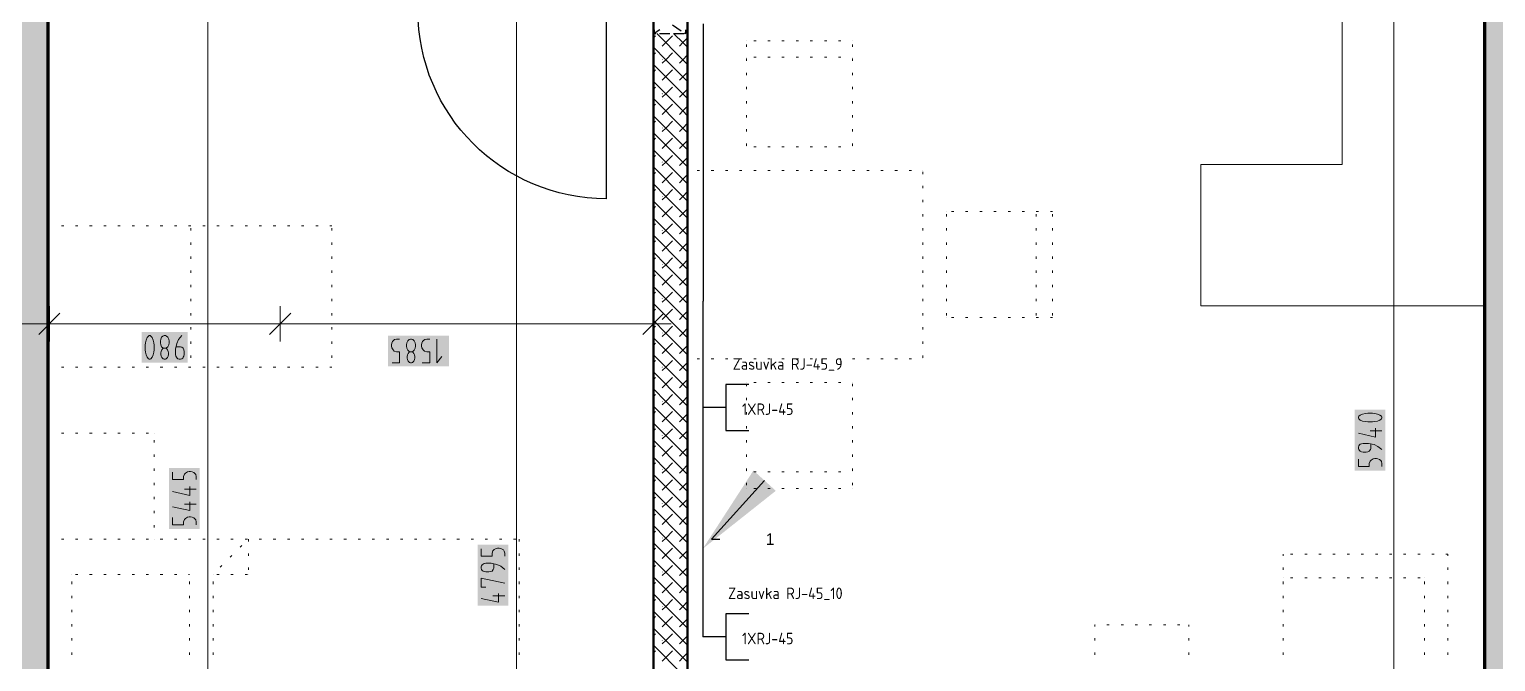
# Model space of a CAD drawing. Header units: millimetres. Extents: x 0 to 594, y 0 to 420.
# Drawn here: x 282.2 to 346, y 172.9 to 200.4 of the extents above; entities that cross this region are included whole.
import ezdxf
from ezdxf import colors
from ezdxf.entities.mleader import LeaderData, LeaderLine
from ezdxf.enums import TextEntityAlignment as Align
from ezdxf.math import Vec2, Vec3

# ---------------------------------------------------------------- set-up
doc = ezdxf.new("R2010")
doc.units = ezdxf.units.MM
doc.header["$LTSCALE"] = 8
for name, color, linetype in [('DESC', 1, 'Continuous'), ('PDF_Dvere', 7, 'Continuous'), ('PDF_Koty delkove', 7, 'Continuous'), ('PDF_Kuchyne', 7, 'Continuous'), ('PDF_Nabytek', 7, 'Continuous'), ('PDF_Pricky zdene', 7, 'Continuous'), ('PDF_Prostupy', 7, 'Continuous'), ('PDF_Steny obvodove nosne', 7, 'Continuous'), ('RED_2.5mm^2', 1, 'Continuous'), ('SYMS', 7, 'Continuous'), ('TAGS', 160, 'Continuous')]:
    doc.layers.add(name, color=color, linetype=linetype)
doc.styles.add('WD_IEC', font='isocp2.shx', dxfattribs={"width": 0.9, "height": 4})

# ---------------------------------------------------------------- blocks, each defined once
blk = doc.blocks.new('RJ45Zasuvka_')
at = {"layer": 'SYMS'}
for p, q in [((0, 0), (0, 1)), ((-1, 0), (-1, -1)), ((1, 0), (-1, 0)), ((1, -1), (1, 0))]:
    blk.add_line(p, q, dxfattribs=at)
at = {"style": 'WD_IEC'}
for tag, height, p in [('INST', 2.7, (-6.093, 12.868)), ('LOC', 2.7, (-6.093, 9.868)), ('TAG1', 2.5, (-6, 6.828)), ('XREF', 2.7, (-6, -2.915)), ('DESC1', 2.7, (-6, -5.715)), ('DESC2', 2.7, (-6, -8.955)), ('DESC3', 2.7, (-6, -12.195))]:
    blk.add_attdef(tag, text='', height=height, dxfattribs=at).set_placement(p, align=Align.RIGHT)
for tag, p, height, flags in [('MFG', (3.917, 14.122), 1.5, 9), ('CAT', (3.917, 11.622), 1.5, 9), ('X2TERM01', (0, 1), 0.08, 1), ('ASSYCODE', (2.5, -0.75), 1, 1), ('FAMILY', (2.5, -2.25), 1, 1)]:
    blk.add_attdef(tag, p, '', height=height, dxfattribs=dict(at, flags=flags))
at = {"style": 'WD_IEC', "width": 0.8}
blk.add_attdef('TERM01', text='', height=2, rotation=90, dxfattribs=at).set_placement((-1, 1), align=Align.RIGHT)

msp = doc.modelspace()

# ---------------------------------------------------------------- linework, layer by layer
at = {"layer": 'PDF_Dvere', "lineweight": 25}
msp.add_lwpolyline([(306.408, 201.257), (307.268, 201.257), (307.268, 193.057, -0.414213), (299.068, 201.257), (299.489, 201.257)], format="xyb", dxfattribs=at)
at = {"layer": 'PDF_Koty delkove', "lineweight": 18}
for points in [[(289.929, 152.109), (289.929, 162.524), (289.929, 169.951), (289.929, 207.919), (289.929, 209.406), (289.929, 233.134), (289.929, 235.902), (289.929, 238.464)], [(341.543, 171.113), (341.543, 212.993), (341.543, 214.479), (341.543, 216.017), (341.543, 225.754), (341.543, 227.343), (341.543, 235.85), (341.543, 238.464)], [(303.358, 152.109), (303.358, 180.508), (303.358, 201.257), (303.358, 202.743), (303.358, 233.134), (303.358, 235.902)], [(283.027, 188.381), (283.027, 187.612), (283.027, 186.844)], [(293.072, 188.381), (293.072, 187.612), (293.072, 186.844)], [(309.318, 188.381), (309.318, 187.612), (309.318, 186.844)], [(283.488, 188.074), (282.566, 187.151)], [(293.533, 188.074), (292.611, 187.151)], [(309.78, 188.074), (308.857, 187.151)], [(309.318, 187.612), (299.853, 187.612), (295.197, 187.612), (293.072, 187.612), (283.027, 187.612), (280.875, 187.612), (270.83, 187.612), (254.584, 187.612)], [(287.201, 186.484), (287.214, 186.382), (287.242, 186.263), (287.283, 186.16), (287.337, 186.091), (287.365, 186.075), (287.419, 186.075), (287.447, 186.091), (287.501, 186.16), (287.542, 186.263), (287.57, 186.382), (287.584, 186.484), (287.584, 186.689), (287.57, 186.791), (287.542, 186.911), (287.501, 187.014), (287.447, 187.083), (287.419, 187.1), (287.365, 187.1), (287.337, 187.083), (287.283, 187.014), (287.242, 186.911), (287.214, 186.791), (287.201, 186.689)], [(288.788, 187.1), (288.651, 186.929), (288.569, 186.758), (288.515, 186.519), (288.515, 186.279), (288.529, 186.211), (288.556, 186.16), (288.583, 186.126), (288.624, 186.091), (288.679, 186.075), (288.733, 186.075), (288.788, 186.091)], [(309.318, 187.612), (310.087, 187.612)], [(287.201, 186.689), (287.201, 186.484)], [(288.104, 186.553), (288.131, 186.535), (288.172, 186.484), (288.199, 186.416), (288.213, 186.348), (288.213, 186.279), (288.199, 186.211), (288.172, 186.143), (288.117, 186.091), (288.076, 186.075), (288.022, 186.075), (287.981, 186.091), (287.926, 186.143), (287.899, 186.211), (287.885, 186.279), (287.885, 186.348), (287.899, 186.416), (287.926, 186.484), (287.967, 186.535), (287.994, 186.553)], [(288.788, 186.091), (288.829, 186.126), (288.856, 186.16), (288.884, 186.211), (288.898, 186.279), (288.898, 186.416), (288.884, 186.484), (288.856, 186.553), (288.788, 186.604), (288.733, 186.621), (288.542, 186.621)], [(297.945, 185.92), (298.273, 185.92), (298.273, 186.397), (298.136, 186.397), (298.041, 186.432), (297.986, 186.483), (297.932, 186.568), (297.918, 186.636), (297.918, 186.705), (297.932, 186.773), (297.959, 186.841), (298, 186.892), (298.054, 186.927), (298.136, 186.945), (298.273, 186.945)], [(298.848, 186.927), (298.793, 186.945), (298.739, 186.945), (298.684, 186.927), (298.629, 186.876), (298.589, 186.79), (298.575, 186.705)], [(298.575, 186.705), (298.575, 186.636), (298.589, 186.551), (298.629, 186.466), (298.684, 186.415), (298.711, 186.397), (298.821, 186.397), (298.848, 186.415), (298.903, 186.466), (298.944, 186.551), (298.958, 186.636), (298.958, 186.705), (298.944, 186.79), (298.903, 186.876), (298.848, 186.927)], [(298.821, 186.397), (298.848, 186.38), (298.889, 186.329), (298.916, 186.261), (298.93, 186.192), (298.93, 186.124), (298.916, 186.056), (298.889, 185.987), (298.834, 185.936), (298.793, 185.92), (298.739, 185.92), (298.698, 185.936), (298.643, 185.987), (298.616, 186.056), (298.602, 186.124), (298.602, 186.192), (298.616, 186.261), (298.643, 186.329), (298.684, 186.38), (298.711, 186.397)], [(299.259, 185.92), (299.587, 185.92), (299.587, 186.397), (299.45, 186.397), (299.355, 186.432), (299.3, 186.483), (299.246, 186.568), (299.232, 186.636), (299.232, 186.705), (299.246, 186.773), (299.273, 186.841), (299.314, 186.892), (299.368, 186.927), (299.45, 186.945), (299.587, 186.945)], [(299.889, 186.945), (299.889, 185.92), (300.107, 186.192)], [(340.757, 183.071), (340.757, 182.688), (340.005, 182.853)], [(341.03, 182.962), (340.518, 182.962)], [(341.03, 182.141), (340.859, 182.278), (340.688, 182.36), (340.449, 182.414), (340.209, 182.414), (340.142, 182.4), (340.09, 182.373), (340.056, 182.346), (340.022, 182.305), (340.005, 182.25), (340.005, 182.196), (340.022, 182.141), (340.056, 182.1), (340.09, 182.073), (340.142, 182.045), (340.209, 182.031), (340.347, 182.031), (340.414, 182.045), (340.483, 182.073), (340.534, 182.141), (340.552, 182.196), (340.552, 182.387)], [(340.005, 181.73), (340.005, 181.402), (340.483, 181.402), (340.483, 181.539), (340.518, 181.634), (340.569, 181.689), (340.654, 181.743), (340.722, 181.757), (340.79, 181.757), (340.859, 181.743), (340.927, 181.716), (340.978, 181.675), (341.013, 181.621), (341.03, 181.539), (341.03, 181.402)], [(288.391, 181.164), (288.391, 180.836), (288.869, 180.836), (288.869, 180.973), (288.904, 181.068), (288.955, 181.123), (289.04, 181.178), (289.108, 181.192), (289.176, 181.192), (289.245, 181.178), (289.313, 181.15), (289.364, 181.109), (289.399, 181.055), (289.416, 180.973), (289.416, 180.836)], [(289.142, 180.534), (289.142, 180.151), (288.391, 180.316)], [(289.416, 180.425), (288.904, 180.425)], [(289.142, 179.877), (289.142, 179.494), (288.391, 179.659)], [(289.416, 179.768), (288.904, 179.768)], [(288.391, 179.193), (288.391, 178.865), (288.869, 178.865), (288.869, 179.002), (288.904, 179.097), (288.955, 179.152), (289.04, 179.206), (289.108, 179.22), (289.176, 179.22), (289.245, 179.206), (289.313, 179.179), (289.364, 179.138), (289.399, 179.084), (289.416, 179.002), (289.416, 178.865)], [(301.82, 177.833), (301.82, 177.505), (302.298, 177.505), (302.298, 177.642), (302.333, 177.737), (302.384, 177.792), (302.469, 177.846), (302.537, 177.86), (302.606, 177.86), (302.674, 177.846), (302.742, 177.819), (302.793, 177.778), (302.828, 177.724), (302.845, 177.642), (302.845, 177.505)], [(302.845, 176.93), (302.674, 177.067), (302.503, 177.149), (302.264, 177.203), (302.024, 177.203), (301.957, 177.189), (301.905, 177.162), (301.872, 177.135), (301.837, 177.094), (301.82, 177.039), (301.82, 176.985), (301.837, 176.93), (301.872, 176.889), (301.905, 176.862), (301.957, 176.834), (302.024, 176.82), (302.162, 176.82), (302.229, 176.834), (302.298, 176.862), (302.349, 176.93), (302.367, 176.985), (302.367, 177.176)], [(302.024, 176.163), (301.82, 176.163), (301.82, 176.546), (302.845, 176.328)], [(302.572, 175.889), (302.572, 175.506), (301.82, 175.671)], [(302.845, 175.78), (302.333, 175.78)]]:
    msp.add_lwpolyline(points, dxfattribs=at)
for points in [[(287.858, 186.86), (287.858, 186.791), (287.872, 186.706), (287.912, 186.621), (287.967, 186.57), (287.994, 186.553), (288.104, 186.553), (288.131, 186.57), (288.186, 186.621), (288.227, 186.706), (288.241, 186.791), (288.241, 186.86), (288.227, 186.945), (288.186, 187.031), (288.131, 187.083), (288.076, 187.1), (288.022, 187.1), (287.967, 187.083), (287.912, 187.031), (287.872, 186.945)], [(340.619, 183.728), (340.414, 183.728), (340.313, 183.714), (340.193, 183.687), (340.09, 183.646), (340.022, 183.592), (340.005, 183.564), (340.005, 183.51), (340.022, 183.482), (340.09, 183.428), (340.193, 183.387), (340.313, 183.359), (340.414, 183.345), (340.619, 183.345), (340.722, 183.359), (340.842, 183.387), (340.944, 183.428), (341.013, 183.482), (341.03, 183.51), (341.03, 183.564), (341.013, 183.592), (340.944, 183.646), (340.842, 183.687), (340.722, 183.714)]]:
    msp.add_lwpolyline(points, close=True, dxfattribs=at)
at = {"layer": 'PDF_Koty delkove', "color": 7, "lineweight": 18, "true_color": 0xffffff, "transparency": 33554559}
for points in [[(289.052, 187.254), (287.047, 187.254), (289.052, 185.921), (287.047, 185.921)], [(300.426, 187.098), (297.764, 187.098), (300.426, 185.766), (297.764, 185.766)], [(341.184, 181.22), (341.184, 183.882), (339.851, 181.22), (339.851, 183.882)], [(289.57, 178.683), (289.57, 181.345), (288.237, 178.683), (288.237, 181.345)], [(302.999, 175.352), (302.999, 178.014), (301.667, 175.352), (301.667, 178.014)]]:
    msp.add_solid(points, dxfattribs=at)
at = {"layer": 'PDF_Kuchyne', "lineweight": 13}
msp.add_lwpolyline([(345.449, 188.393), (333.149, 188.393), (333.149, 194.543), (339.299, 194.543), (339.299, 206.843), (327.05, 206.843), (327.05, 212.993), (345.449, 212.993), (345.449, 206.843)], dxfattribs=at)
at = {"layer": 'PDF_Nabytek', "lineweight": 13}
for points in [[(313.371, 199.927), (313.371, 199.927)], [(313.371, 199.927), (313.371, 199.927)], [(313.788, 199.927), (313.685, 199.927)], [(314.403, 199.927), (314.3, 199.927)], [(315.018, 199.927), (314.915, 199.927)], [(315.633, 199.927), (315.53, 199.927)], [(316.248, 199.927), (316.145, 199.927)], [(316.863, 199.927), (316.76, 199.927)], [(317.478, 199.927), (317.375, 199.927)], [(317.984, 199.927), (317.984, 199.927)], [(317.984, 199.927), (317.984, 199.927)], [(313.371, 199.666), (313.371, 199.768)], [(313.371, 199.21), (313.371, 199.21)], [(313.371, 199.051), (313.371, 199.153)], [(313.788, 199.21), (313.685, 199.21)], [(314.403, 199.21), (314.3, 199.21)], [(315.018, 199.21), (314.915, 199.21)], [(315.633, 199.21), (315.53, 199.21)], [(316.248, 199.21), (316.145, 199.21)], [(316.863, 199.21), (316.76, 199.21)], [(317.478, 199.21), (317.375, 199.21)], [(317.984, 199.666), (317.984, 199.768)], [(317.984, 199.21), (317.984, 199.21)], [(317.984, 199.051), (317.984, 199.153)], [(313.371, 198.436), (313.371, 198.538)], [(317.984, 198.436), (317.984, 198.538)], [(313.371, 197.821), (313.371, 197.923)], [(317.984, 197.821), (317.984, 197.923)], [(313.371, 197.206), (313.371, 197.308)], [(317.984, 197.206), (317.984, 197.308)], [(313.371, 196.591), (313.371, 196.693)], [(317.984, 196.591), (317.984, 196.693)], [(313.371, 195.976), (313.371, 196.078)], [(317.984, 195.976), (317.984, 196.078)], [(313.371, 195.361), (313.371, 195.463)], [(317.984, 195.361), (317.984, 195.463)], [(313.371, 195.315), (313.371, 195.315)], [(313.371, 195.315), (313.371, 195.315)], [(313.788, 195.315), (313.685, 195.315)], [(314.403, 195.315), (314.3, 195.315)], [(315.018, 195.315), (314.915, 195.315)], [(315.633, 195.315), (315.53, 195.315)], [(316.248, 195.315), (316.145, 195.315)], [(316.863, 195.315), (316.76, 195.315)], [(317.478, 195.315), (317.375, 195.315)], [(317.984, 195.315), (317.984, 195.315)], [(317.984, 195.315), (317.984, 195.315)], [(310.804, 194.29), (310.804, 194.29)], [(310.804, 194.29), (310.804, 194.29)], [(310.804, 194.131), (310.804, 194.233)], [(311.328, 194.29), (311.225, 194.29)], [(311.943, 194.29), (311.84, 194.29)], [(312.558, 194.29), (312.455, 194.29)], [(313.173, 194.29), (313.07, 194.29)], [(313.788, 194.29), (313.685, 194.29)], [(314.403, 194.29), (314.3, 194.29)], [(315.018, 194.29), (314.915, 194.29)], [(315.633, 194.29), (315.53, 194.29)], [(316.248, 194.29), (316.145, 194.29)], [(316.863, 194.29), (316.76, 194.29)], [(317.478, 194.29), (317.375, 194.29)], [(318.093, 194.29), (317.99, 194.29)], [(318.708, 194.29), (318.605, 194.29)], [(319.323, 194.29), (319.22, 194.29)], [(319.938, 194.29), (319.835, 194.29)], [(320.553, 194.29), (320.45, 194.29)], [(321.054, 194.29), (321.054, 194.29)], [(321.054, 194.29), (321.054, 194.29)], [(321.054, 194.131), (321.054, 194.233)], [(310.804, 193.516), (310.804, 193.618)], [(321.054, 193.516), (321.054, 193.618)], [(310.804, 192.901), (310.804, 193.003)], [(321.054, 192.901), (321.054, 193.003)], [(310.804, 192.286), (310.804, 192.388)], [(321.054, 192.286), (321.054, 192.388)], [(322.079, 192.496), (322.079, 192.496)], [(322.079, 192.496), (322.079, 192.496)], [(322.079, 192.286), (322.079, 192.388)], [(322.398, 192.496), (322.295, 192.496)], [(323.013, 192.496), (322.91, 192.496)], [(323.628, 192.496), (323.525, 192.496)], [(324.243, 192.496), (324.14, 192.496)], [(324.858, 192.496), (324.755, 192.496)], [(325.473, 192.496), (325.37, 192.496)], [(325.974, 192.496), (325.974, 192.496)], [(325.974, 192.286), (325.974, 192.388)], [(326.088, 192.496), (325.985, 192.496)], [(326.692, 192.496), (326.6, 192.496)], [(326.692, 192.496), (326.692, 192.496)], [(326.692, 192.286), (326.692, 192.388)], [(283.038, 191.878), (283.027, 191.878)], [(283.027, 191.878), (283.027, 191.878)], [(283.653, 191.878), (283.55, 191.878)], [(284.268, 191.878), (284.165, 191.878)], [(284.883, 191.878), (284.78, 191.878)], [(285.498, 191.878), (285.395, 191.878)], [(286.113, 191.878), (286.01, 191.878)], [(286.728, 191.878), (286.625, 191.878)], [(287.343, 191.878), (287.24, 191.878)], [(287.958, 191.878), (287.855, 191.878)], [(288.573, 191.878), (288.47, 191.878)], [(289.188, 191.878), (289.085, 191.878)], [(289.177, 191.878), (289.177, 191.878)], [(289.177, 191.671), (289.177, 191.773)], [(289.803, 191.878), (289.7, 191.878)], [(290.418, 191.878), (290.315, 191.878)], [(291.033, 191.878), (290.93, 191.878)], [(291.648, 191.878), (291.545, 191.878)], [(292.263, 191.878), (292.16, 191.878)], [(292.878, 191.878), (292.775, 191.878)], [(293.493, 191.878), (293.39, 191.878)], [(294.108, 191.878), (294.005, 191.878)], [(294.723, 191.878), (294.62, 191.878)], [(295.327, 191.878), (295.235, 191.878)], [(295.327, 191.878), (295.327, 191.878)], [(295.327, 191.878), (295.327, 191.878)], [(295.327, 191.878), (295.327, 191.878)], [(295.327, 191.671), (295.327, 191.773)], [(295.327, 191.671), (295.327, 191.773)], [(310.804, 191.671), (310.804, 191.773)], [(321.054, 191.671), (321.054, 191.773)], [(322.079, 191.671), (322.079, 191.773)], [(325.974, 191.671), (325.974, 191.773)], [(326.692, 191.671), (326.692, 191.773)], [(289.177, 191.056), (289.177, 191.158)], [(295.327, 191.056), (295.327, 191.158)], [(295.327, 191.056), (295.327, 191.158)], [(310.804, 191.056), (310.804, 191.158)], [(321.054, 191.056), (321.054, 191.158)], [(322.079, 191.056), (322.079, 191.158)], [(325.974, 191.056), (325.974, 191.158)], [(326.692, 191.056), (326.692, 191.158)], [(289.177, 190.441), (289.177, 190.543)], [(295.327, 190.441), (295.327, 190.543)], [(295.327, 190.441), (295.327, 190.543)], [(310.804, 190.441), (310.804, 190.543)], [(321.054, 190.441), (321.054, 190.543)], [(322.079, 190.441), (322.079, 190.543)], [(325.974, 190.441), (325.974, 190.543)], [(326.692, 190.441), (326.692, 190.543)], [(289.177, 189.826), (289.177, 189.928)], [(295.327, 189.826), (295.327, 189.928)], [(295.327, 189.826), (295.327, 189.928)], [(310.804, 189.826), (310.804, 189.928)], [(321.054, 189.826), (321.054, 189.928)], [(322.079, 189.826), (322.079, 189.928)], [(325.974, 189.826), (325.974, 189.928)], [(326.692, 189.826), (326.692, 189.928)], [(289.177, 189.211), (289.177, 189.313)], [(295.327, 189.211), (295.327, 189.313)], [(295.327, 189.211), (295.327, 189.313)], [(310.804, 189.211), (310.804, 189.313)], [(321.054, 189.211), (321.054, 189.313)], [(322.079, 189.211), (322.079, 189.313)], [(325.974, 189.211), (325.974, 189.313)], [(326.692, 189.211), (326.692, 189.313)], [(289.177, 188.596), (289.177, 188.698)], [(295.327, 188.596), (295.327, 188.698)], [(295.327, 188.596), (295.327, 188.698)], [(310.804, 188.596), (310.804, 188.698)], [(321.054, 188.596), (321.054, 188.698)], [(322.079, 188.596), (322.079, 188.698)], [(325.974, 188.596), (325.974, 188.698)], [(326.692, 188.596), (326.692, 188.698)], [(289.177, 187.981), (289.177, 188.083)], [(295.327, 187.981), (295.327, 188.083)], [(295.327, 187.981), (295.327, 188.083)], [(310.804, 187.981), (310.804, 188.083)], [(321.054, 187.981), (321.054, 188.083)], [(322.079, 187.981), (322.079, 188.083)], [(322.079, 187.884), (322.079, 187.884)], [(322.079, 187.884), (322.079, 187.884)], [(322.398, 187.884), (322.295, 187.884)], [(323.013, 187.884), (322.91, 187.884)], [(323.628, 187.884), (323.525, 187.884)], [(324.243, 187.884), (324.14, 187.884)], [(324.858, 187.884), (324.755, 187.884)], [(325.473, 187.884), (325.37, 187.884)], [(325.974, 187.981), (325.974, 188.083)], [(325.974, 187.884), (325.974, 187.884)], [(326.088, 187.884), (325.985, 187.884)], [(326.692, 187.884), (326.6, 187.884)], [(326.692, 187.981), (326.692, 188.083)], [(326.692, 187.884), (326.692, 187.884)], [(326.692, 187.884), (326.692, 187.884)], [(289.177, 187.366), (289.177, 187.468)], [(295.327, 187.366), (295.327, 187.468)], [(295.327, 187.366), (295.327, 187.468)], [(310.804, 187.366), (310.804, 187.468)], [(321.054, 187.366), (321.054, 187.468)], [(289.177, 186.751), (289.177, 186.853)], [(295.327, 186.751), (295.327, 186.853)], [(295.327, 186.751), (295.327, 186.853)], [(310.804, 186.751), (310.804, 186.853)], [(321.054, 186.751), (321.054, 186.853)], [(289.177, 186.136), (289.177, 186.238)], [(295.327, 186.136), (295.327, 186.238)], [(295.327, 186.136), (295.327, 186.238)], [(310.804, 186.136), (310.804, 186.238)], [(310.804, 186.09), (310.804, 186.09)], [(310.804, 186.09), (310.804, 186.09)], [(311.328, 186.09), (311.225, 186.09)], [(311.943, 186.09), (311.84, 186.09)], [(312.558, 186.09), (312.455, 186.09)], [(313.173, 186.09), (313.07, 186.09)], [(313.788, 186.09), (313.685, 186.09)], [(314.403, 186.09), (314.3, 186.09)], [(315.018, 186.09), (314.915, 186.09)], [(315.633, 186.09), (315.53, 186.09)], [(316.248, 186.09), (316.145, 186.09)], [(316.863, 186.09), (316.76, 186.09)], [(317.478, 186.09), (317.375, 186.09)], [(318.093, 186.09), (317.99, 186.09)], [(318.708, 186.09), (318.605, 186.09)], [(319.323, 186.09), (319.22, 186.09)], [(319.938, 186.09), (319.835, 186.09)], [(320.553, 186.09), (320.45, 186.09)], [(321.054, 186.136), (321.054, 186.238)], [(321.054, 186.09), (321.054, 186.09)], [(321.054, 186.09), (321.054, 186.09)], [(283.038, 185.728), (283.027, 185.728)], [(283.027, 185.728), (283.027, 185.728)], [(283.653, 185.728), (283.55, 185.728)], [(284.268, 185.728), (284.165, 185.728)], [(284.883, 185.728), (284.78, 185.728)], [(285.498, 185.728), (285.395, 185.728)], [(286.113, 185.728), (286.01, 185.728)], [(286.728, 185.728), (286.625, 185.728)], [(287.343, 185.728), (287.24, 185.728)], [(287.958, 185.728), (287.855, 185.728)], [(288.573, 185.728), (288.47, 185.728)], [(289.188, 185.728), (289.085, 185.728)], [(289.177, 185.728), (289.177, 185.728)], [(289.803, 185.728), (289.7, 185.728)], [(290.418, 185.728), (290.315, 185.728)], [(291.033, 185.728), (290.93, 185.728)], [(291.648, 185.728), (291.545, 185.728)], [(292.263, 185.728), (292.16, 185.728)], [(292.878, 185.728), (292.775, 185.728)], [(293.493, 185.728), (293.39, 185.728)], [(294.108, 185.728), (294.005, 185.728)], [(294.723, 185.728), (294.62, 185.728)], [(295.327, 185.728), (295.235, 185.728)], [(295.327, 185.728), (295.327, 185.728)], [(295.327, 185.728), (295.327, 185.728)], [(295.327, 185.728), (295.327, 185.728)], [(313.371, 185.065), (313.371, 185.065)], [(313.371, 185.065), (313.371, 185.065)], [(313.371, 184.906), (313.371, 185.008)], [(313.788, 185.065), (313.685, 185.065)], [(314.403, 185.065), (314.3, 185.065)], [(315.018, 185.065), (314.915, 185.065)], [(315.633, 185.065), (315.53, 185.065)], [(316.248, 185.065), (316.145, 185.065)], [(316.863, 185.065), (316.76, 185.065)], [(317.478, 185.065), (317.375, 185.065)], [(317.984, 185.065), (317.984, 185.065)], [(317.984, 185.065), (317.984, 185.065)], [(317.984, 184.906), (317.984, 185.008)], [(313.371, 184.291), (313.371, 184.393)], [(317.984, 184.291), (317.984, 184.393)], [(313.371, 183.676), (313.371, 183.778)], [(317.984, 183.676), (317.984, 183.778)], [(283.038, 182.858), (282.976, 182.858)], [(282.976, 182.858), (282.976, 182.858)], [(282.976, 182.858), (282.976, 182.858)], [(283.653, 182.858), (283.55, 182.858)], [(284.268, 182.858), (284.165, 182.858)], [(284.883, 182.858), (284.78, 182.858)], [(285.498, 182.858), (285.395, 182.858)], [(286.113, 182.858), (286.01, 182.858)], [(286.728, 182.858), (286.625, 182.858)], [(287.343, 182.858), (287.24, 182.858)], [(287.588, 182.858), (287.588, 182.858)], [(287.588, 182.858), (287.588, 182.858)], [(313.371, 183.061), (313.371, 183.164)], [(317.984, 183.061), (317.984, 183.164)], [(282.976, 182.446), (282.976, 182.549)], [(282.976, 181.831), (282.976, 181.934)], [(287.588, 182.446), (287.588, 182.549)], [(287.588, 181.831), (287.588, 181.934)], [(313.371, 182.446), (313.371, 182.549)], [(313.371, 181.831), (313.371, 181.934)], [(317.984, 182.446), (317.984, 182.549)], [(317.984, 181.831), (317.984, 181.934)], [(282.976, 181.216), (282.976, 181.319)], [(287.588, 181.216), (287.588, 181.319)], [(313.371, 181.216), (313.371, 181.319)], [(317.984, 181.216), (317.984, 181.319)], [(282.976, 180.601), (282.976, 180.704)], [(287.588, 180.601), (287.588, 180.704)], [(313.371, 181.17), (313.371, 181.17)], [(313.371, 180.601), (313.371, 180.704)], [(313.788, 181.17), (313.685, 181.17)], [(314.403, 181.17), (314.3, 181.17)], [(315.018, 181.17), (314.915, 181.17)], [(315.633, 181.17), (315.53, 181.17)], [(316.248, 181.17), (316.145, 181.17)], [(316.863, 181.17), (316.76, 181.17)], [(317.478, 181.17), (317.375, 181.17)], [(317.984, 181.17), (317.984, 181.17)], [(317.984, 180.601), (317.984, 180.704)], [(282.976, 179.986), (282.976, 180.089)], [(287.588, 179.986), (287.588, 180.089)], [(313.371, 180.452), (313.371, 180.452)], [(313.371, 180.452), (313.371, 180.452)], [(313.788, 180.452), (313.685, 180.452)], [(314.403, 180.452), (314.3, 180.452)], [(315.018, 180.452), (314.915, 180.452)], [(315.633, 180.452), (315.53, 180.452)], [(316.248, 180.452), (316.145, 180.452)], [(316.863, 180.452), (316.76, 180.452)], [(317.478, 180.452), (317.375, 180.452)], [(317.984, 180.452), (317.984, 180.452)], [(317.984, 180.452), (317.984, 180.452)], [(282.976, 179.371), (282.976, 179.474)], [(287.588, 179.371), (287.588, 179.474)], [(282.976, 178.756), (282.976, 178.859)], [(287.588, 178.756), (287.588, 178.859)], [(282.976, 178.246), (282.976, 178.246)], [(282.976, 178.246), (282.976, 178.246)], [(283.038, 178.246), (282.976, 178.246)], [(282.976, 178.246), (282.976, 178.246)], [(282.976, 178.141), (282.976, 178.244)], [(283.653, 178.246), (283.55, 178.246)], [(284.268, 178.246), (284.165, 178.246)], [(284.883, 178.246), (284.78, 178.246)], [(285.498, 178.246), (285.395, 178.246)], [(286.113, 178.246), (286.01, 178.246)], [(286.728, 178.246), (286.625, 178.246)], [(287.343, 178.246), (287.24, 178.246)], [(287.588, 178.246), (287.588, 178.246)], [(287.958, 178.246), (287.855, 178.246)], [(288.573, 178.246), (288.47, 178.246)], [(289.188, 178.246), (289.085, 178.246)], [(289.803, 178.246), (289.7, 178.246)], [(290.418, 178.246), (290.315, 178.246)], [(291.033, 178.246), (290.93, 178.246)], [(291.648, 178.246), (291.545, 178.246)], [(291.688, 178.246), (291.688, 178.246)], [(291.688, 178.246), (291.688, 178.246)], [(291.688, 178.141), (291.688, 178.244)], [(292.263, 178.246), (292.16, 178.246)], [(292.878, 178.246), (292.775, 178.246)], [(293.493, 178.246), (293.39, 178.246)], [(294.108, 178.246), (294.005, 178.246)], [(294.723, 178.246), (294.62, 178.246)], [(295.338, 178.246), (295.235, 178.246)], [(295.953, 178.246), (295.85, 178.246)], [(296.568, 178.246), (296.465, 178.246)], [(297.183, 178.246), (297.08, 178.246)], [(297.798, 178.246), (297.695, 178.246)], [(298.413, 178.246), (298.31, 178.246)], [(299.028, 178.246), (298.925, 178.246)], [(299.643, 178.246), (299.54, 178.246)], [(300.258, 178.246), (300.155, 178.246)], [(300.873, 178.246), (300.77, 178.246)], [(301.488, 178.246), (301.385, 178.246)], [(302.103, 178.246), (302, 178.246)], [(302.718, 178.246), (302.615, 178.246)], [(303.333, 178.246), (303.23, 178.246)], [(303.476, 178.246), (303.476, 178.246)], [(303.476, 178.246), (303.476, 178.246)], [(303.476, 178.141), (303.476, 178.244)], [(282.976, 177.526), (282.976, 177.629)], [(290.9, 177.457), (290.972, 177.53)], [(291.335, 177.892), (291.407, 177.965)], [(291.688, 177.526), (291.688, 177.629)], [(303.476, 177.526), (303.476, 177.629)], [(336.728, 177.526), (336.728, 177.595)], [(336.728, 177.595), (336.728, 177.595)], [(336.728, 177.595), (336.728, 177.595)], [(337.157, 177.595), (337.055, 177.595)], [(337.772, 177.595), (337.67, 177.595)], [(338.387, 177.595), (338.285, 177.595)], [(339.002, 177.595), (338.9, 177.595)], [(339.617, 177.595), (339.515, 177.595)], [(340.232, 177.595), (340.13, 177.595)], [(340.847, 177.595), (340.745, 177.595)], [(341.462, 177.595), (341.36, 177.595)], [(342.077, 177.595), (341.975, 177.595)], [(342.692, 177.595), (342.59, 177.595)], [(343.307, 177.595), (343.205, 177.595)], [(343.903, 177.526), (343.903, 177.595), (343.82, 177.595)], [(343.903, 177.595), (343.903, 177.595)], [(282.976, 176.911), (282.976, 177.014)], [(290.465, 177.023), (290.537, 177.095)], [(291.688, 176.911), (291.688, 177.014)], [(303.476, 176.911), (303.476, 177.014)], [(336.728, 176.911), (336.728, 177.014)], [(343.903, 176.911), (343.903, 177.014)], [(282.976, 176.296), (282.976, 176.399)], [(284.001, 176.708), (284.001, 176.708)], [(284.001, 176.708), (284.001, 176.708)], [(284.001, 176.296), (284.001, 176.399)], [(284.268, 176.708), (284.165, 176.708)], [(284.883, 176.708), (284.78, 176.708)], [(285.498, 176.708), (285.395, 176.708)], [(286.113, 176.708), (286.01, 176.708)], [(286.728, 176.708), (286.625, 176.708)], [(287.343, 176.708), (287.24, 176.708)], [(287.958, 176.708), (287.855, 176.708)], [(288.573, 176.708), (288.47, 176.708)], [(289.126, 176.708), (289.085, 176.708)], [(289.126, 176.708), (289.126, 176.708)], [(289.126, 176.708), (289.126, 176.708)], [(289.126, 176.296), (289.126, 176.399)], [(290.151, 176.708), (290.151, 176.708)], [(290.151, 176.708), (290.151, 176.708)], [(290.151, 176.708), (290.151, 176.708)], [(290.151, 176.296), (290.151, 176.399)], [(290.418, 176.708), (290.315, 176.708)], [(291.033, 176.708), (290.93, 176.708)], [(291.648, 176.708), (291.545, 176.708)], [(291.688, 176.708), (291.688, 176.708)], [(291.688, 176.708), (291.688, 176.708)], [(303.476, 176.296), (303.476, 176.399)], [(336.728, 176.57), (336.728, 176.57)], [(336.728, 176.296), (336.728, 176.399)], [(337.157, 176.57), (337.055, 176.57)], [(337.772, 176.57), (337.67, 176.57)], [(338.387, 176.57), (338.285, 176.57)], [(339.002, 176.57), (338.9, 176.57)], [(339.617, 176.57), (339.515, 176.57)], [(340.232, 176.57), (340.13, 176.57)], [(340.847, 176.57), (340.745, 176.57)], [(341.462, 176.57), (341.36, 176.57)], [(342.077, 176.57), (341.975, 176.57)], [(342.692, 176.57), (342.59, 176.57)], [(342.878, 176.57), (342.878, 176.57)], [(342.878, 176.57), (342.878, 176.57)], [(342.878, 176.296), (342.878, 176.399)], [(343.903, 176.296), (343.903, 176.399)], [(282.976, 175.681), (282.976, 175.784)], [(284.001, 175.681), (284.001, 175.784)], [(289.126, 175.681), (289.126, 175.784)], [(290.151, 175.681), (290.151, 175.784)], [(303.476, 175.681), (303.476, 175.784)], [(336.728, 175.681), (336.728, 175.784)], [(342.878, 175.681), (342.878, 175.784)], [(343.903, 175.681), (343.903, 175.784)], [(282.976, 175.066), (282.976, 175.169)], [(284.001, 175.066), (284.001, 175.169)], [(289.126, 175.066), (289.126, 175.169)], [(290.151, 175.066), (290.151, 175.169)], [(303.476, 175.066), (303.476, 175.169)], [(336.728, 175.066), (336.728, 175.169)], [(342.878, 175.066), (342.878, 175.169)], [(343.903, 175.066), (343.903, 175.169)], [(282.976, 174.451), (282.976, 174.554)], [(284.001, 174.451), (284.001, 174.554)], [(289.126, 174.451), (289.126, 174.554)], [(290.151, 174.451), (290.151, 174.554)], [(303.476, 174.451), (303.476, 174.554)], [(328.548, 174.52), (328.528, 174.52), (328.528, 174.451)], [(328.528, 174.52), (328.528, 174.52)], [(328.528, 174.52), (328.528, 174.52)], [(329.163, 174.52), (329.06, 174.52)], [(329.778, 174.52), (329.675, 174.52)], [(330.393, 174.52), (330.29, 174.52)], [(331.008, 174.52), (330.905, 174.52)], [(331.623, 174.52), (331.52, 174.52)], [(332.238, 174.52), (332.135, 174.52)], [(332.628, 174.52), (332.628, 174.52)], [(332.628, 174.451), (332.628, 174.52)], [(332.628, 174.52), (332.628, 174.52)], [(336.728, 174.451), (336.728, 174.554)], [(342.878, 174.451), (342.878, 174.554)], [(343.903, 174.451), (343.903, 174.554)], [(282.976, 173.836), (282.976, 173.939)], [(284.001, 173.836), (284.001, 173.939)], [(289.126, 173.836), (289.126, 173.939)], [(290.151, 173.836), (290.151, 173.939)], [(303.476, 173.836), (303.476, 173.939)], [(328.528, 173.836), (328.528, 173.939)], [(332.628, 173.836), (332.628, 173.939)], [(336.728, 173.836), (336.728, 173.939)], [(342.878, 173.836), (342.878, 173.939)], [(343.903, 173.836), (343.903, 173.939)], [(282.976, 173.221), (282.976, 173.324)], [(284.001, 173.221), (284.001, 173.324)], [(289.126, 173.221), (289.126, 173.324)], [(290.151, 173.221), (290.151, 173.324)], [(303.476, 173.221), (303.476, 173.324)], [(328.528, 173.221), (328.528, 173.324)], [(332.628, 173.221), (332.628, 173.324)], [(336.728, 173.221), (336.728, 173.324)], [(342.878, 173.221), (342.878, 173.324)], [(343.903, 173.221), (343.903, 173.324)]]:
    msp.add_lwpolyline(points, dxfattribs=at)
at = {"layer": 'PDF_Pricky zdene', "lineweight": 50}
msp.add_lwpolyline([(310.804, 151.955), (310.804, 152.109), (310.804, 201.257), (309.318, 201.257), (309.318, 152.109), (309.318, 151.955)], close=True, dxfattribs=at)
at = {"layer": 'PDF_Pricky zdene', "lineweight": 9}
for points in [[(309.318, 200.053), (309.41, 200.145)], [(310.804, 199.31), (310.599, 199.105), (309.467, 200.25)], [(309.708, 199.699), (310.153, 200.145)], [(310.191, 200.23), (310.191, 200.23)], [(310.804, 199.643), (310.599, 199.848), (310.218, 200.213), (310.238, 200.225)], [(310.451, 199.699), (310.599, 199.848), (310.804, 200.053)], [(309.856, 199.105), (309.318, 199.643)], [(309.318, 199.31), (309.41, 199.402)], [(310.804, 198.156), (310.599, 198.361), (309.856, 199.105), (310.153, 199.402)], [(310.804, 197.823), (310.599, 197.618), (309.318, 198.9)], [(309.318, 198.566), (309.41, 198.659)], [(309.708, 198.956), (309.856, 199.105)], [(309.708, 198.213), (310.153, 198.659)], [(310.451, 198.956), (310.599, 199.105)], [(310.451, 198.213), (310.599, 198.361), (310.804, 198.566)], [(310.804, 198.9), (310.599, 199.105)], [(309.856, 197.618), (309.318, 198.156)], [(309.318, 197.823), (309.41, 197.916)], [(310.804, 196.67), (310.599, 196.875), (309.856, 197.618), (310.153, 197.916)], [(310.804, 196.337), (310.599, 196.132), (309.318, 197.413)], [(309.708, 197.47), (309.856, 197.618)], [(310.451, 197.47), (310.599, 197.618)], [(310.804, 197.413), (310.599, 197.618)], [(309.318, 197.08), (309.41, 197.172)], [(309.856, 196.132), (309.318, 196.67)], [(309.708, 196.727), (310.153, 197.172)], [(310.451, 196.727), (310.599, 196.875), (310.804, 197.08)], [(309.318, 196.337), (309.41, 196.429)], [(309.708, 195.983), (309.856, 196.132)], [(310.804, 195.184), (310.599, 195.389), (309.856, 196.132), (310.153, 196.429)], [(310.451, 195.983), (310.599, 196.132)], [(310.804, 195.927), (310.599, 196.132)], [(310.804, 194.851), (310.599, 194.646), (309.318, 195.927)], [(309.318, 195.594), (309.41, 195.686)], [(309.708, 195.24), (310.153, 195.686)], [(310.451, 195.24), (310.599, 195.389), (310.804, 195.594)], [(309.856, 194.646), (309.318, 195.184)], [(309.318, 194.851), (309.41, 194.943)], [(310.804, 193.698), (310.599, 193.903), (309.856, 194.646), (310.153, 194.943)], [(310.804, 193.365), (310.599, 193.16), (309.318, 194.441)], [(309.318, 194.108), (309.41, 194.2)], [(309.708, 194.497), (309.856, 194.646)], [(309.708, 193.754), (310.153, 194.2)], [(310.451, 194.497), (310.599, 194.646)], [(310.451, 193.754), (310.599, 193.903), (310.804, 194.108)], [(310.804, 194.441), (310.599, 194.646)], [(309.856, 193.16), (309.318, 193.698)], [(309.318, 193.365), (309.41, 193.457)], [(310.804, 192.211), (310.599, 192.416), (309.856, 193.16), (310.153, 193.457)], [(310.804, 191.878), (310.599, 191.673), (309.318, 192.955)], [(309.708, 193.011), (309.856, 193.16)], [(310.451, 193.011), (310.599, 193.16)], [(310.804, 192.955), (310.599, 193.16)], [(309.318, 192.621), (309.41, 192.714)], [(309.856, 191.673), (309.318, 192.211)], [(309.708, 192.268), (310.153, 192.714)], [(310.451, 192.268), (310.599, 192.416), (310.804, 192.621)], [(309.318, 191.878), (309.41, 191.971)], [(309.708, 191.525), (309.856, 191.673)], [(310.804, 190.725), (310.599, 190.93), (309.856, 191.673), (310.153, 191.971)], [(310.451, 191.525), (310.599, 191.673)], [(310.804, 191.468), (310.599, 191.673)], [(310.804, 190.392), (310.599, 190.187), (309.318, 191.468)], [(309.318, 191.135), (309.41, 191.227)], [(309.708, 190.782), (310.153, 191.227)], [(310.451, 190.782), (310.599, 190.93), (310.804, 191.135)], [(309.856, 190.187), (309.318, 190.725)], [(309.318, 190.392), (309.41, 190.484)], [(309.856, 190.187), (310.153, 190.484)], [(310.599, 188.701), (309.318, 189.982)], [(309.318, 189.649), (309.41, 189.741)], [(309.708, 190.038), (309.856, 190.187)], [(309.708, 189.295), (310.153, 189.741)], [(310.804, 189.239), (310.599, 189.444), (309.856, 190.187)], [(310.451, 190.038), (310.599, 190.187)], [(310.804, 189.982), (310.599, 190.187)], [(310.599, 189.444), (310.804, 189.649)], [(309.856, 188.701), (309.318, 189.239)], [(309.318, 188.906), (309.41, 188.998)], [(309.856, 188.701), (310.153, 188.998)], [(310.451, 189.295), (310.599, 189.444)], [(310.599, 187.215), (309.318, 188.496)], [(309.708, 188.552), (309.856, 188.701)], [(310.804, 188.163), (310.599, 187.958), (309.856, 188.701)], [(310.451, 188.552), (310.599, 188.701)], [(310.599, 188.701), (310.804, 188.906)], [(310.804, 188.496), (310.599, 188.701)], [(309.318, 188.163), (309.41, 188.255)], [(309.856, 187.215), (309.318, 187.753)], [(309.708, 187.809), (310.153, 188.255)], [(310.451, 187.809), (310.599, 187.958)], [(310.804, 187.753), (310.599, 187.958)], [(309.318, 187.42), (309.41, 187.512)], [(309.708, 187.066), (309.856, 187.215)], [(309.856, 187.215), (310.153, 187.512)], [(310.599, 186.472), (309.856, 187.215)], [(310.451, 187.066), (310.599, 187.215)], [(310.599, 187.215), (310.804, 187.42)], [(310.804, 187.01), (310.599, 187.215)], [(310.599, 185.728), (309.318, 187.01)], [(309.318, 186.677), (309.41, 186.769)], [(309.708, 186.323), (310.153, 186.769)], [(310.804, 186.266), (310.599, 186.472), (310.451, 186.323)], [(310.599, 186.472), (310.804, 186.677)], [(309.856, 185.728), (309.318, 186.266)], [(309.318, 185.933), (309.41, 186.026)], [(309.856, 185.728), (310.153, 186.026)], [(310.599, 185.728), (310.804, 185.933)], [(310.599, 184.242), (309.318, 185.523)], [(309.318, 185.19), (309.41, 185.283)], [(309.708, 185.58), (309.856, 185.728)], [(309.708, 184.837), (310.153, 185.283)], [(310.599, 184.985), (309.856, 185.728)], [(310.451, 185.58), (310.599, 185.728)], [(310.804, 185.523), (310.599, 185.728)], [(310.599, 184.985), (310.804, 185.19)], [(309.856, 184.242), (309.318, 184.78)], [(309.318, 184.447), (309.41, 184.539)], [(309.856, 184.242), (310.153, 184.539)], [(310.804, 184.78), (310.599, 184.985), (310.451, 184.837)], [(310.599, 182.756), (309.318, 184.037)], [(309.708, 184.094), (309.856, 184.242)], [(310.599, 183.499), (309.856, 184.242)], [(310.451, 184.094), (310.599, 184.242)], [(310.599, 184.242), (310.804, 184.447)], [(310.804, 184.037), (310.599, 184.242)], [(309.318, 183.704), (309.41, 183.796)], [(309.856, 182.756), (309.318, 183.294)], [(309.708, 183.35), (310.153, 183.796)], [(310.451, 183.35), (310.599, 183.499)], [(310.599, 183.499), (310.804, 183.704)], [(310.804, 183.294), (310.599, 183.499)], [(309.318, 182.961), (309.41, 183.053)], [(309.708, 182.607), (309.856, 182.756)], [(309.856, 182.756), (310.153, 183.053)], [(310.599, 182.013), (309.856, 182.756)], [(310.451, 182.607), (310.599, 182.756)], [(310.599, 182.756), (310.804, 182.961)], [(310.804, 182.551), (310.599, 182.756)], [(310.599, 181.27), (309.318, 182.551)], [(309.318, 182.218), (309.41, 182.31)], [(309.708, 181.864), (310.153, 182.31)], [(310.804, 181.808), (310.599, 182.013), (310.451, 181.864)], [(310.599, 182.013), (310.804, 182.218)], [(309.856, 181.27), (309.318, 181.808)], [(309.318, 181.475), (309.41, 181.567)], [(309.856, 181.27), (310.153, 181.567)], [(310.599, 181.27), (310.804, 181.475)], [(310.599, 179.783), (309.318, 181.065)], [(309.318, 180.732), (309.41, 180.824)], [(309.708, 181.121), (309.856, 181.27)], [(309.708, 180.378), (310.153, 180.824)], [(310.599, 180.527), (309.856, 181.27)], [(310.451, 181.121), (310.599, 181.27)], [(310.451, 180.378), (310.599, 180.527), (310.804, 180.732)], [(310.804, 181.065), (310.599, 181.27)], [(310.153, 180.081), (309.856, 179.783), (309.318, 180.322)], [(309.318, 179.988), (309.41, 180.081)], [(310.804, 180.322), (310.599, 180.527)], [(310.599, 178.297), (309.318, 179.578)], [(309.708, 179.635), (309.856, 179.783)], [(310.599, 179.04), (309.856, 179.783)], [(310.451, 179.635), (310.599, 179.783)], [(310.599, 179.783), (310.804, 179.988)], [(310.804, 179.578), (310.599, 179.783)], [(309.318, 179.245), (309.41, 179.338)], [(310.153, 178.594), (309.856, 178.297), (309.318, 178.835)], [(309.708, 178.892), (310.153, 179.338)], [(310.451, 178.892), (310.599, 179.04), (310.804, 179.245)], [(310.804, 178.835), (310.599, 179.04)], [(309.318, 178.502), (309.41, 178.594)], [(310.804, 177.016), (310.599, 176.811), (309.318, 178.092)], [(309.708, 178.149), (309.856, 178.297)], [(310.599, 177.554), (309.856, 178.297)], [(310.451, 178.149), (310.599, 178.297)], [(310.599, 178.297), (310.804, 178.502)], [(310.804, 178.092), (310.599, 178.297)], [(309.318, 177.759), (309.41, 177.851)], [(309.708, 177.405), (310.153, 177.851)], [(310.451, 177.405), (310.599, 177.554)], [(310.804, 177.349), (310.599, 177.554), (310.804, 177.759)], [(309.856, 176.811), (309.318, 177.349)], [(309.318, 177.016), (309.41, 177.108)], [(309.708, 176.662), (309.856, 176.811), (310.153, 177.108)], [(310.599, 176.068), (309.856, 176.811)], [(310.451, 176.662), (310.599, 176.811)], [(310.804, 176.606), (310.599, 176.811)], [(310.804, 175.12), (310.599, 175.325), (309.318, 176.606)], [(309.318, 176.273), (309.41, 176.365)], [(309.708, 175.919), (310.153, 176.365)], [(310.804, 175.863), (310.599, 176.068), (310.804, 176.273)], [(309.856, 175.325), (309.318, 175.863)], [(309.318, 175.53), (309.41, 175.622)], [(309.708, 175.176), (309.856, 175.325), (310.153, 175.622)], [(310.451, 175.919), (310.599, 176.068)], [(310.804, 173.633), (310.599, 173.838), (309.318, 175.12)], [(310.804, 174.787), (310.599, 174.582), (309.856, 175.325)], [(310.451, 175.176), (310.599, 175.325)], [(310.599, 175.325), (310.804, 175.53)], [(309.318, 174.787), (309.41, 174.879)], [(310.599, 173.095), (309.856, 173.838), (309.318, 174.377)], [(309.708, 174.433), (310.153, 174.879)], [(310.804, 174.377), (310.599, 174.582), (310.451, 174.433)], [(309.318, 174.043), (309.41, 174.136)], [(310.804, 172.147), (310.599, 172.352), (309.318, 173.633)], [(309.708, 173.69), (309.856, 173.838), (310.153, 174.136)], [(310.451, 173.69), (310.599, 173.838)], [(310.599, 173.838), (310.804, 174.043)], [(309.318, 173.3), (309.41, 173.393)], [(309.708, 172.947), (310.153, 173.393)], [(310.451, 172.947), (310.599, 173.095)], [(310.599, 173.095), (310.804, 173.3)], [(310.804, 172.89), (310.599, 173.095)]]:
    msp.add_lwpolyline(points, dxfattribs=at)
at = {"layer": 'PDF_Pricky zdene', "lineweight": 9, "transparency": 33554559}
for points in [[(309.708, 199.084), (309.684, 199.107), (309.731, 199.107), (309.708, 199.131)], [(310.599, 199.081), (310.576, 199.105), (310.622, 199.105), (310.599, 199.128)], [(309.708, 197.598), (309.684, 197.621), (309.731, 197.621), (309.708, 197.644)], [(310.599, 197.595), (310.576, 197.618), (310.622, 197.618), (310.599, 197.641)], [(309.708, 196.112), (309.684, 196.135), (309.731, 196.135), (309.708, 196.158)], [(310.599, 196.109), (310.576, 196.132), (310.622, 196.132), (310.599, 196.155)], [(309.708, 194.626), (309.684, 194.649), (309.731, 194.649), (309.708, 194.672)], [(310.599, 194.623), (310.576, 194.646), (310.622, 194.646), (310.599, 194.669)], [(309.708, 193.139), (309.684, 193.163), (309.731, 193.163), (309.708, 193.186)], [(310.599, 193.137), (310.576, 193.16), (310.622, 193.16), (310.599, 193.183)], [(309.708, 191.653), (309.684, 191.676), (309.731, 191.676), (309.708, 191.699)], [(310.599, 191.65), (310.576, 191.673), (310.622, 191.673), (310.599, 191.696)], [(309.708, 190.167), (309.684, 190.19), (309.731, 190.19), (309.708, 190.213)], [(310.599, 190.164), (310.576, 190.187), (310.622, 190.187), (310.599, 190.21)], [(309.708, 188.681), (309.684, 188.704), (309.731, 188.704), (309.708, 188.727)], [(310.599, 188.678), (310.576, 188.701), (310.622, 188.701), (310.599, 188.724)], [(309.708, 187.195), (309.684, 187.218), (309.731, 187.218), (309.708, 187.241)], [(310.599, 187.192), (310.576, 187.215), (310.622, 187.215), (310.599, 187.238)], [(309.708, 185.708), (309.684, 185.731), (309.731, 185.731), (309.708, 185.754)], [(310.599, 185.705), (310.576, 185.728), (310.622, 185.728), (310.599, 185.751)], [(309.708, 184.222), (309.684, 184.245), (309.731, 184.245), (309.708, 184.268)], [(310.599, 184.219), (310.576, 184.242), (310.622, 184.242), (310.599, 184.265)], [(309.708, 182.736), (309.684, 182.759), (309.731, 182.759), (309.708, 182.782)], [(310.599, 182.733), (310.576, 182.756), (310.622, 182.756), (310.599, 182.779)], [(309.708, 181.25), (309.684, 181.273), (309.731, 181.273), (309.708, 181.296)], [(310.599, 181.247), (310.576, 181.27), (310.622, 181.27), (310.599, 181.293)], [(309.708, 179.763), (309.684, 179.786), (309.731, 179.786), (309.708, 179.809)], [(310.599, 179.76), (310.576, 179.783), (310.622, 179.783), (310.599, 179.807)], [(309.708, 178.277), (309.684, 178.3), (309.731, 178.3), (309.708, 178.323)], [(310.599, 178.274), (310.576, 178.297), (310.622, 178.297), (310.599, 178.32)], [(309.708, 176.791), (309.684, 176.814), (309.731, 176.814), (309.708, 176.837)], [(310.599, 176.788), (310.576, 176.811), (310.622, 176.811), (310.599, 176.834)], [(309.708, 175.305), (309.684, 175.328), (309.731, 175.328), (309.708, 175.351)], [(310.599, 175.302), (310.576, 175.325), (310.622, 175.325), (310.599, 175.348)], [(309.708, 173.818), (309.684, 173.841), (309.731, 173.841), (309.708, 173.865)], [(310.599, 173.815), (310.576, 173.838), (310.622, 173.838), (310.599, 173.862)]]:
    msp.add_solid(points, dxfattribs=at)
at = {"layer": 'PDF_Prostupy', "lineweight": 25}
for points in [[(310.15, 200.618), (310.529, 200.366)], [(309.594, 200.409), (309.346, 200.243)], [(309.346, 200.397), (309.346, 200.243)], [(309.346, 200.243), (309.425, 200.243)], [(309.585, 200.243), (310.041, 200.243)], [(310.2, 200.243), (310.656, 200.243)], [(310.662, 200.277), (310.713, 200.243)], [(310.713, 200.397), (310.713, 200.243)]]:
    msp.add_lwpolyline(points, dxfattribs=at)
at = {"layer": 'PDF_Prostupy', "lineweight": 25, "transparency": 33554559}
for points in [[(309.317, 200.243), (309.346, 200.272), (309.346, 200.215), (309.374, 200.243)], [(309.346, 200.272), (309.374, 200.243), (309.317, 200.243), (309.346, 200.215)], [(309.37, 200.259), (309.362, 200.219), (309.33, 200.267), (309.322, 200.227)], [(310.685, 200.243), (310.713, 200.272), (310.713, 200.215), (310.742, 200.243)], [(310.713, 200.272), (310.742, 200.243), (310.685, 200.243), (310.713, 200.215)], [(310.689, 200.259), (310.729, 200.267), (310.697, 200.219), (310.737, 200.227)]]:
    msp.add_solid(points, dxfattribs=at)
at = {"layer": 'PDF_Steny obvodove nosne', "lineweight": 70}
for points in [[(347.55, 149.7), (347.55, 152.109), (347.55, 225.754), (347.55, 235.85), (347.55, 238.31), (345.5, 238.31), (345.5, 235.85), (345.5, 227.343), (345.5, 225.754), (345.5, 152.109), (345.5, 149.7)], [(282.976, 149.7), (282.976, 152.109), (282.976, 231.238), (282.976, 233.852), (280.926, 233.852), (280.926, 231.238), (280.926, 152.109), (280.926, 149.7)]]:
    msp.add_lwpolyline(points, close=True, dxfattribs=at)
at = {"layer": 'PDF_Steny obvodove nosne', "color": 9, "lineweight": 9, "true_color": 0xc0c0c0, "transparency": 33554559}
for points in [[(347.55, 149.7), (347.55, 238.31), (345.5, 149.7), (345.5, 238.31)], [(282.976, 149.7), (282.976, 233.852), (280.926, 149.7), (280.926, 233.852)]]:
    msp.add_solid(points, dxfattribs=at)
at = {"layer": 'RED_2.5mm^2'}
for p, q in [((311.482, 200.668), (311.482, 188.604)), ((311.476, 188.604), (311.476, 174.004)), ((312, 174), (312, 174))]:
    msp.add_line(p, q, dxfattribs=at)

# ---------------------------------------------------------------- block references
at = {"layer": 'SYMS'}
ref = msp.add_blockref('RJ45Zasuvka_', (312.476, 183.98), dxfattribs=dict(at, rotation=89.99999999999999))
ref.add_attrib('TAG1', 'Zasuvka RJ-45_9', dxfattribs={"layer": 'TAGS', "height": 0.5, "style": 'WD_IEC'}).set_placement((317.556, 185.618), align=Align.RIGHT)
ref.add_attrib('DESC1', '1XRJ-45', dxfattribs={"layer": 'DESC', "height": 0.5, "style": 'WD_IEC'}).set_placement((315.418, 183.652), align=Align.RIGHT)
ref = msp.add_blockref('RJ45Zasuvka_', (312.476, 174.004), dxfattribs=dict(at, rotation=89.99999999999999))
ref.add_attrib('TAG1', 'Zasuvka RJ-45_10', dxfattribs={"layer": 'TAGS', "height": 0.5, "style": 'WD_IEC'}).set_placement((317.556, 175.642), align=Align.RIGHT)
ref.add_attrib('DESC1', '1XRJ-45', dxfattribs={"layer": 'DESC', "height": 0.5, "style": 'WD_IEC'}).set_placement((315.418, 173.675), align=Align.RIGHT)

# ---------------------------------------------------------------- leaders
ml = msp.add_multileader_mtext('Standard', dxfattribs=at)
ml.set_content('1', color=256)
ml.set_leader_properties()
ml.build(insert=Vec2(0, 0))
ml.multileader.update_dxf_attribs({"text_right_attachment_type": 6, "dogleg_length": 0.36})
ctx = ml.context
ctx.base_point, ctx.char_height, ctx.plane_origin = Vec3(312.21, 178.25), 0.5, Vec3(311.471, 177.833)
ctx.right_attachment = 6
notes = []
notes.append((ctx, [(0, (1, 1, 0), (311.85, 178.25), (1, 0), 0.36, [(0, [(311.471, 177.833)], 0, [])])]))
ctx.mtext.insert, ctx.mtext.flow_direction = Vec3(314.21, 178.5), 5
for ctx, leaders in notes:
    for number, flags, end, landing, length, lines in leaders:
        leader = LeaderData()
        leader.index, (leader.has_last_leader_line, leader.has_dogleg_vector, leader.attachment_direction) = number, flags
        leader.last_leader_point, leader.dogleg_vector, leader.dogleg_length = Vec3(end), Vec3(landing), length
        for number, points, colour, breaks in lines:
            line = LeaderLine()
            line.index, line.vertices, line.color, line.breaks = number, Vec3.list(points), colors.encode_raw_color(colour), breaks
            leader.lines.append(line)
        ctx.leaders.append(leader)

doc.saveas('drawing.dxf')
